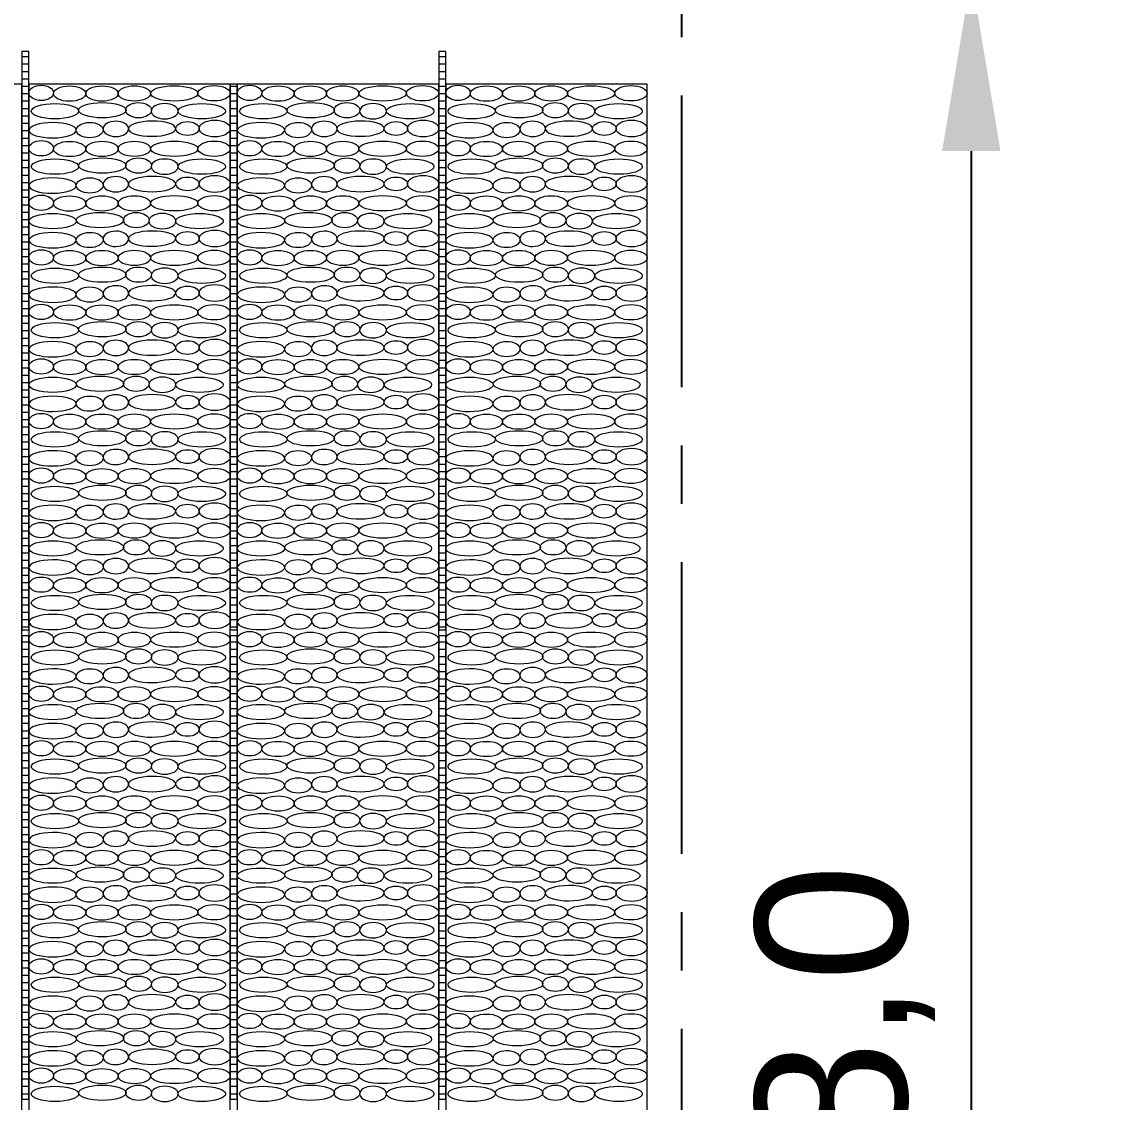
# Model space of a CAD drawing. Header units: inches. Extents: x 523 to 1492, y 69 to 539.
# Drawn here: x 644.29 to 653.68, y 443.29 to 452.55 of the extents above; entities that cross this region are included whole.
import ezdxf

# ---------------------------------------------------------------- set-up
doc = ezdxf.new("R2010")
doc.units = ezdxf.units.IN
doc.header["$MEASUREMENT"] = 0
doc.linetypes.add('CENTERX2', pattern=[4, 2.5, -0.5, 0.5, -0.5])
doc.styles.get("Standard").update_dxf_attribs({"font": 'arial.ttf'})
doc.dimstyles.new('ISO-25', dxfattribs={"dimtxt": 2.5, "dimasz": 2.5, "dimexe": 1.25, "dimexo": 0, "dimtad": 1, "dimdec": 0, "dimtxsty": 'Standard', "dimcen": 2.5, "dimadec": 0, "dimazin": 0, "dimtfac": 1, "dimtdec": 0, "dimtmove": 0, "dimatfit": 3, "dimfxl": 0, "dimarcsym": 0})
pattern_1 = [(0, (44.6572, 0.01436), (1e-16, 0.3175), [])]
pattern_2 = [(0, (53.58904, 0.01436), (1e-16, 0.3175), [])]
pattern_3 = [(0, (62.52087, 0.01436), (1e-16, 0.3175), [])]

# ---------------------------------------------------------------- blocks, each defined once
blk = doc.blocks.new('Бут.полосы')
at = {"linetype": 'ByBlock', "lineweight": 15}
h = blk.add_hatch(dxfattribs=at)
h.set_pattern_fill('ANSI31', color=22, scale=0.1, angle=315, style=0)
h.set_pattern_definition(pattern_1)
h.paths.add_polyline_path([(1999.92, -4690.534), (1999.62, -4690.534), (1999.62, -4715.319), (1999.92, -4715.319)])
h = blk.add_hatch(dxfattribs=at)
h.set_pattern_fill('ANSI31', color=22, scale=0.1, angle=315, style=0)
h.set_pattern_definition(pattern_3)
h.paths.add_polyline_path([(2017.784, -4690.534), (2017.484, -4690.534), (2017.484, -4715.319), (2017.784, -4715.319)])
h = blk.add_hatch(dxfattribs=at)
h.set_pattern_fill('ANSI31', color=22, scale=0.1, angle=315, style=0)
h.set_pattern_definition(pattern_2)
h.paths.add_polyline_path([(2008.852, -4691.934), (2008.552, -4691.934), (2008.552, -4715.319), (2008.852, -4715.319)])
h = blk.add_hatch(dxfattribs=at)
h.set_pattern_fill('ANSI31', color=22, scale=0.1, angle=315, style=0)
h.set_pattern_definition(pattern_1)
h.paths.add_polyline_path([(1999.92, -4715.577), (1999.62, -4715.577), (1999.62, -4735.433), (1999.92, -4735.433)])
h = blk.add_hatch(dxfattribs=at)
h.set_pattern_fill('ANSI31', color=22, scale=0.1, angle=315, style=0)
h.set_pattern_definition(pattern_2)
h.paths.add_polyline_path([(2008.852, -4715.577), (2008.552, -4715.577), (2008.552, -4735.433), (2008.852, -4735.433)])
h = blk.add_hatch(dxfattribs=at)
h.set_pattern_fill('ANSI31', color=22, scale=0.1, angle=315, style=0)
h.set_pattern_definition(pattern_3)
h.paths.add_polyline_path([(2017.784, -4715.577), (2017.484, -4715.577), (2017.484, -4735.433), (2017.784, -4735.433)])
at = {"color": 22, "linetype": 'ByBlock', "lineweight": 15}
for points in [[(1999.92, -4690.534), (1999.62, -4690.534), (1999.62, -4715.319), (1999.92, -4715.319)], [(2017.784, -4690.534), (2017.484, -4690.534), (2017.484, -4715.319), (2017.784, -4715.319)], [(2008.852, -4691.934), (2008.552, -4691.934), (2008.552, -4715.319), (2008.852, -4715.319)], [(1999.92, -4715.577), (1999.62, -4715.577), (1999.62, -4735.433), (1999.92, -4735.433)], [(2008.852, -4715.577), (2008.552, -4715.577), (2008.552, -4735.433), (2008.852, -4735.433)], [(2017.784, -4715.577), (2017.484, -4715.577), (2017.484, -4735.433), (2017.784, -4735.433)]]:
    blk.add_lwpolyline(points, close=True, dxfattribs=at)
at = {"color": 7, "linetype": 'ByBlock', "lineweight": 15}
for points in [[(1990.988, -4776.027), (1999.62, -4776.027), (1999.62, -4691.934), (1990.988, -4691.934)], [(1999.92, -4776.027), (2008.552, -4776.027), (2008.552, -4691.934), (1999.92, -4691.934)], [(2008.852, -4776.027), (2017.484, -4776.027), (2017.484, -4691.934), (2008.852, -4691.934)], [(2017.784, -4776.027), (2026.416, -4776.027), (2026.416, -4691.934), (2017.784, -4691.934)]]:
    blk.add_lwpolyline(points, close=True, dxfattribs=at)
at = {"color": 253, "linetype": 'ByBlock', "lineweight": 15}
for centre, major_axis, ratio in [((2000.448, -4692.309), (-0.525, 0), 0.625314), ((2001.663, -4692.34), (0.694, 0), 0.47197), ((2003.051, -4692.337), (0.694, 0), 0.47197), ((2004.438, -4692.333), (0.694, 0), 0.47197), ((2006.148, -4692.33), (1.016, 0), 0.322367), ((2007.858, -4692.326), (0.694, 0), 0.47197), ((2009.379, -4692.309), (-0.525, 0), 0.625314), ((2010.595, -4692.34), (0.694, 0), 0.47197), ((2011.982, -4692.337), (0.694, 0), 0.47197), ((2013.37, -4692.333), (0.694, 0), 0.47197), ((2015.08, -4692.33), (1.016, 0), 0.322367), ((2016.79, -4692.326), (0.694, 0), 0.47197), ((2018.311, -4692.309), (-0.525, 0), 0.625314), ((2019.527, -4692.34), (0.694, 0), 0.47197), ((2020.914, -4692.337), (0.694, 0), 0.47197), ((2022.302, -4692.333), (0.694, 0), 0.47197), ((2024.012, -4692.33), (1.016, 0), 0.322367), ((2025.722, -4692.326), (0.694, 0), 0.47197), ((2001.035, -4693.095), (1.016, 0), 0.322367), ((2003.067, -4693.05), (1.016, 0), 0.322367), ((2004.619, -4693.05), (0.549, 0), 0.596748), ((2007.329, -4693.095), (1.016, 0), 0.322367), ((2009.967, -4693.095), (1.016, 0), 0.322367), ((2011.999, -4693.05), (1.016, 0), 0.322367), ((2013.55, -4693.05), (0.549, 0), 0.596748), ((2016.261, -4693.095), (1.016, 0), 0.322367), ((2018.899, -4693.095), (1.016, 0), 0.322367), ((2020.931, -4693.05), (1.016, 0), 0.322367), ((2022.482, -4693.05), (0.549, 0), 0.596748), ((2025.193, -4693.095), (1.016, 0), 0.322367), ((2006.716, -4693.836), (-0.502, 0), 0.586261), ((2007.885, -4693.836), (-0.667, 0), 0.543772), ((2015.648, -4693.836), (-0.502, 0), 0.586261), ((2016.817, -4693.836), (-0.667, 0), 0.543772), ((2024.58, -4693.836), (-0.502, 0), 0.586261), ((2025.749, -4693.836), (-0.667, 0), 0.543772), ((2002.527, -4693.901), (0.575, 0.003), 0.569135), ((2011.459, -4693.901), (0.575, 0.003), 0.569135), ((2020.391, -4693.901), (0.575, 0.003), 0.569135), ((2000.448, -4694.683), (-0.525, 0), 0.625314), ((2001.663, -4694.714), (0.694, 0), 0.47197), ((2003.051, -4694.71), (0.694, 0), 0.47197), ((2004.438, -4694.706), (0.694, 0), 0.47197), ((2006.148, -4694.703), (1.016, 0), 0.322367), ((2007.858, -4694.7), (0.694, 0), 0.47197), ((2009.379, -4694.683), (-0.525, 0), 0.625314), ((2010.595, -4694.714), (0.694, 0), 0.47197), ((2011.982, -4694.71), (0.694, 0), 0.47197), ((2013.37, -4694.706), (0.694, 0), 0.47197), ((2015.08, -4694.703), (1.016, 0), 0.322367), ((2016.79, -4694.7), (0.694, 0), 0.47197), ((2018.311, -4694.683), (-0.525, 0), 0.625314), ((2019.527, -4694.714), (0.694, 0), 0.47197), ((2020.914, -4694.71), (0.694, 0), 0.47197), ((2022.302, -4694.706), (0.694, 0), 0.47197), ((2024.012, -4694.703), (1.016, 0), 0.322367), ((2025.722, -4694.7), (0.694, 0), 0.47197), ((2001.035, -4695.469), (1.016, 0), 0.322367), ((2003.067, -4695.423), (1.016, 0), 0.322367), ((2004.619, -4695.423), (0.549, 0), 0.596748), ((2007.329, -4695.469), (1.016, 0), 0.322367), ((2009.967, -4695.469), (1.016, 0), 0.322367), ((2011.999, -4695.423), (1.016, 0), 0.322367), ((2013.55, -4695.423), (0.549, 0), 0.596748), ((2016.261, -4695.469), (1.016, 0), 0.322367), ((2018.899, -4695.469), (1.016, 0), 0.322367), ((2020.931, -4695.423), (1.016, 0), 0.322367), ((2022.482, -4695.423), (0.549, 0), 0.596748), ((2025.193, -4695.469), (1.016, 0), 0.322367), ((2007.885, -4696.21), (-0.667, 0), 0.543772), ((2016.817, -4696.21), (-0.667, 0), 0.543772), ((2025.749, -4696.21), (-0.667, 0), 0.543772), ((2002.527, -4696.275), (0.575, 0.003), 0.569135), ((2006.716, -4696.21), (-0.502, 0), 0.586261), ((2011.459, -4696.275), (0.575, 0.003), 0.569135), ((2015.648, -4696.21), (-0.502, 0), 0.586261), ((2020.391, -4696.275), (0.575, 0.003), 0.569135), ((2024.58, -4696.21), (-0.502, 0), 0.586261), ((2000.448, -4697.02), (-0.525, 0), 0.625314), ((2001.663, -4697.051), (0.694, 0), 0.47197), ((2003.051, -4697.047), (0.694, 0), 0.47197), ((2004.438, -4697.043), (0.694, 0), 0.47197), ((2006.148, -4697.04), (1.016, 0), 0.322367), ((2007.858, -4697.036), (0.694, 0), 0.47197), ((2009.379, -4697.02), (-0.525, 0), 0.625314), ((2010.595, -4697.051), (0.694, 0), 0.47197), ((2011.982, -4697.047), (0.694, 0), 0.47197), ((2013.37, -4697.043), (0.694, 0), 0.47197), ((2015.08, -4697.04), (1.016, 0), 0.322367), ((2016.79, -4697.036), (0.694, 0), 0.47197), ((2018.311, -4697.02), (-0.525, 0), 0.625314), ((2019.527, -4697.051), (0.694, 0), 0.47197), ((2020.914, -4697.047), (0.694, 0), 0.47197), ((2022.302, -4697.043), (0.694, 0), 0.47197), ((2024.012, -4697.04), (1.016, 0), 0.322367), ((2025.722, -4697.036), (0.694, 0), 0.47197), ((2000.936, -4697.805), (1.016, 0), 0.322367), ((2002.968, -4697.76), (1.016, 0), 0.322367), ((2004.52, -4697.76), (0.549, 0), 0.596748), ((2007.23, -4697.805), (1.016, 0), 0.322367), ((2009.868, -4697.805), (1.016, 0), 0.322367), ((2011.9, -4697.76), (1.016, 0), 0.322367), ((2013.452, -4697.76), (0.549, 0), 0.596748), ((2016.162, -4697.805), (1.016, 0), 0.322367), ((2018.8, -4697.805), (1.016, 0), 0.322367), ((2020.832, -4697.76), (1.016, 0), 0.322367), ((2022.384, -4697.76), (0.549, 0), 0.596748), ((2025.094, -4697.805), (1.016, 0), 0.322367), ((2007.885, -4698.549), (-0.667, 0), 0.543772), ((2016.817, -4698.549), (-0.667, 0), 0.543772), ((2025.749, -4698.549), (-0.667, 0), 0.543772), ((2002.527, -4698.614), (0.575, 0.003), 0.569135), ((2006.716, -4698.549), (-0.502, 0), 0.586261), ((2011.459, -4698.614), (0.575, 0.003), 0.569135), ((2015.648, -4698.549), (-0.502, 0), 0.586261), ((2020.391, -4698.614), (0.575, 0.003), 0.569135), ((2024.58, -4698.549), (-0.502, 0), 0.586261), ((2000.448, -4699.359), (-0.525, 0), 0.625314), ((2001.663, -4699.39), (0.694, 0), 0.47197), ((2003.051, -4699.386), (0.694, 0), 0.47197), ((2004.438, -4699.382), (0.694, 0), 0.47197), ((2006.148, -4699.379), (1.016, 0), 0.322367), ((2007.858, -4699.376), (0.694, 0), 0.47197), ((2009.379, -4699.359), (-0.525, 0), 0.625314), ((2010.595, -4699.39), (0.694, 0), 0.47197), ((2011.982, -4699.386), (0.694, 0), 0.47197), ((2013.37, -4699.382), (0.694, 0), 0.47197), ((2015.08, -4699.379), (1.016, 0), 0.322367), ((2016.79, -4699.376), (0.694, 0), 0.47197), ((2018.311, -4699.359), (-0.525, 0), 0.625314), ((2019.527, -4699.39), (0.694, 0), 0.47197), ((2020.914, -4699.386), (0.694, 0), 0.47197), ((2022.302, -4699.382), (0.694, 0), 0.47197), ((2024.012, -4699.379), (1.016, 0), 0.322367), ((2025.722, -4699.376), (0.694, 0), 0.47197), ((2001.035, -4700.144), (1.016, 0), 0.322367), ((2003.067, -4700.099), (1.016, 0), 0.322367), ((2004.619, -4700.099), (0.549, 0), 0.596748), ((2007.329, -4700.144), (1.016, 0), 0.322367), ((2009.967, -4700.144), (1.016, 0), 0.322367), ((2011.999, -4700.099), (1.016, 0), 0.322367), ((2013.55, -4700.099), (0.549, 0), 0.596748), ((2016.261, -4700.144), (1.016, 0), 0.322367), ((2018.899, -4700.144), (1.016, 0), 0.322367), ((2020.931, -4700.099), (1.016, 0), 0.322367), ((2022.482, -4700.099), (0.549, 0), 0.596748), ((2025.193, -4700.144), (1.016, 0), 0.322367), ((2007.885, -4700.885), (-0.667, 0), 0.543772), ((2016.817, -4700.885), (-0.667, 0), 0.543772), ((2025.749, -4700.885), (-0.667, 0), 0.543772), ((2002.527, -4700.951), (0.575, 0.003), 0.569135), ((2006.716, -4700.885), (-0.502, 0), 0.586261), ((2011.459, -4700.951), (0.575, 0.003), 0.569135), ((2015.648, -4700.885), (-0.502, 0), 0.586261), ((2020.391, -4700.951), (0.575, 0.003), 0.569135), ((2024.58, -4700.885), (-0.502, 0), 0.586261), ((2000.448, -4701.695), (-0.525, 0), 0.625314), ((2001.663, -4701.726), (0.694, 0), 0.47197), ((2003.051, -4701.723), (0.694, 0), 0.47197), ((2004.438, -4701.719), (0.694, 0), 0.47197), ((2006.148, -4701.716), (1.016, 0), 0.322367), ((2007.858, -4701.712), (0.694, 0), 0.47197), ((2009.379, -4701.695), (-0.525, 0), 0.625314), ((2010.595, -4701.726), (0.694, 0), 0.47197), ((2011.982, -4701.723), (0.694, 0), 0.47197), ((2013.37, -4701.719), (0.694, 0), 0.47197), ((2015.08, -4701.716), (1.016, 0), 0.322367), ((2016.79, -4701.712), (0.694, 0), 0.47197), ((2018.311, -4701.695), (-0.525, 0), 0.625314), ((2019.527, -4701.726), (0.694, 0), 0.47197), ((2020.914, -4701.723), (0.694, 0), 0.47197), ((2022.302, -4701.719), (0.694, 0), 0.47197), ((2024.012, -4701.716), (1.016, 0), 0.322367), ((2025.722, -4701.712), (0.694, 0), 0.47197), ((2001.035, -4702.481), (1.016, 0), 0.322367), ((2003.067, -4702.436), (1.016, 0), 0.322367), ((2004.619, -4702.436), (0.549, 0), 0.596748), ((2007.329, -4702.481), (1.016, 0), 0.322367), ((2009.967, -4702.481), (1.016, 0), 0.322367), ((2011.999, -4702.436), (1.016, 0), 0.322367), ((2013.55, -4702.436), (0.549, 0), 0.596748), ((2016.261, -4702.481), (1.016, 0), 0.322367), ((2018.899, -4702.481), (1.016, 0), 0.322367), ((2020.931, -4702.436), (1.016, 0), 0.322367), ((2022.482, -4702.436), (0.549, 0), 0.596748), ((2025.193, -4702.481), (1.016, 0), 0.322367), ((2006.716, -4703.222), (-0.502, 0), 0.586261), ((2007.885, -4703.222), (-0.667, 0), 0.543772), ((2015.648, -4703.222), (-0.502, 0), 0.586261), ((2016.817, -4703.222), (-0.667, 0), 0.543772), ((2024.58, -4703.222), (-0.502, 0), 0.586261), ((2025.749, -4703.222), (-0.667, 0), 0.543772), ((2002.527, -4703.287), (0.575, 0.003), 0.569135), ((2011.459, -4703.287), (0.575, 0.003), 0.569135), ((2020.391, -4703.287), (0.575, 0.003), 0.569135), ((2000.448, -4704.032), (-0.525, 0), 0.625314), ((2001.663, -4704.063), (0.694, 0), 0.47197), ((2003.051, -4704.059), (0.694, 0), 0.47197), ((2004.438, -4704.056), (0.694, 0), 0.47197), ((2006.148, -4704.052), (1.016, 0), 0.322367), ((2007.858, -4704.049), (0.694, 0), 0.47197), ((2009.379, -4704.032), (-0.525, 0), 0.625314), ((2010.595, -4704.063), (0.694, 0), 0.47197), ((2011.982, -4704.059), (0.694, 0), 0.47197), ((2013.37, -4704.056), (0.694, 0), 0.47197), ((2015.08, -4704.052), (1.016, 0), 0.322367), ((2016.79, -4704.049), (0.694, 0), 0.47197), ((2018.311, -4704.032), (-0.525, 0), 0.625314), ((2019.527, -4704.063), (0.694, 0), 0.47197), ((2020.914, -4704.059), (0.694, 0), 0.47197), ((2022.302, -4704.056), (0.694, 0), 0.47197), ((2024.012, -4704.052), (1.016, 0), 0.322367), ((2025.722, -4704.049), (0.694, 0), 0.47197), ((2000.936, -4704.818), (1.016, 0), 0.322367), ((2002.968, -4704.772), (1.016, 0), 0.322367), ((2004.52, -4704.772), (0.549, 0), 0.596748), ((2007.23, -4704.818), (1.016, 0), 0.322367), ((2009.868, -4704.818), (1.016, 0), 0.322367), ((2011.9, -4704.772), (1.016, 0), 0.322367), ((2013.452, -4704.772), (0.549, 0), 0.596748), ((2016.162, -4704.818), (1.016, 0), 0.322367), ((2018.8, -4704.818), (1.016, 0), 0.322367), ((2020.832, -4704.772), (1.016, 0), 0.322367), ((2022.384, -4704.772), (0.549, 0), 0.596748), ((2025.094, -4704.818), (1.016, 0), 0.322367), ((2006.716, -4705.561), (-0.502, 0), 0.586261), ((2007.885, -4705.561), (-0.667, 0), 0.543772), ((2015.648, -4705.561), (-0.502, 0), 0.586261), ((2016.817, -4705.561), (-0.667, 0), 0.543772), ((2024.58, -4705.561), (-0.502, 0), 0.586261), ((2025.749, -4705.561), (-0.667, 0), 0.543772), ((2002.527, -4705.626), (0.575, 0.003), 0.569135), ((2011.459, -4705.626), (0.575, 0.003), 0.569135), ((2020.391, -4705.626), (0.575, 0.003), 0.569135), ((2000.448, -4706.371), (-0.525, 0), 0.625314), ((2001.663, -4706.402), (0.694, 0), 0.47197), ((2003.051, -4706.398), (0.694, 0), 0.47197), ((2004.438, -4706.395), (0.694, 0), 0.47197), ((2006.148, -4706.392), (1.016, 0), 0.322367), ((2007.858, -4706.388), (0.694, 0), 0.47197), ((2009.379, -4706.371), (-0.525, 0), 0.625314), ((2010.595, -4706.402), (0.694, 0), 0.47197), ((2011.982, -4706.398), (0.694, 0), 0.47197), ((2013.37, -4706.395), (0.694, 0), 0.47197), ((2015.08, -4706.392), (1.016, 0), 0.322367), ((2016.79, -4706.388), (0.694, 0), 0.47197), ((2018.311, -4706.371), (-0.525, 0), 0.625314), ((2019.527, -4706.402), (0.694, 0), 0.47197), ((2020.914, -4706.398), (0.694, 0), 0.47197), ((2022.302, -4706.395), (0.694, 0), 0.47197), ((2024.012, -4706.392), (1.016, 0), 0.322367), ((2025.722, -4706.388), (0.694, 0), 0.47197), ((2001.035, -4707.157), (1.016, 0), 0.322367), ((2003.067, -4707.112), (1.016, 0), 0.322367), ((2004.619, -4707.112), (0.549, 0), 0.596748), ((2007.329, -4707.157), (1.016, 0), 0.322367), ((2009.967, -4707.157), (1.016, 0), 0.322367), ((2011.999, -4707.112), (1.016, 0), 0.322367), ((2013.55, -4707.112), (0.549, 0), 0.596748), ((2016.261, -4707.157), (1.016, 0), 0.322367), ((2018.899, -4707.157), (1.016, 0), 0.322367), ((2020.931, -4707.112), (1.016, 0), 0.322367), ((2022.482, -4707.112), (0.549, 0), 0.596748), ((2025.193, -4707.157), (1.016, 0), 0.322367), ((2006.716, -4707.898), (-0.502, 0), 0.586261), ((2007.885, -4707.898), (-0.667, 0), 0.543772), ((2015.648, -4707.898), (-0.502, 0), 0.586261), ((2016.817, -4707.898), (-0.667, 0), 0.543772), ((2024.58, -4707.898), (-0.502, 0), 0.586261), ((2025.749, -4707.898), (-0.667, 0), 0.543772), ((2002.527, -4707.963), (0.575, 0.003), 0.569135), ((2011.459, -4707.963), (0.575, 0.003), 0.569135), ((2020.391, -4707.963), (0.575, 0.003), 0.569135), ((2000.448, -4708.708), (-0.525, 0), 0.625314), ((2001.663, -4708.739), (0.694, 0), 0.47197), ((2003.051, -4708.735), (0.694, 0), 0.47197), ((2004.438, -4708.731), (0.694, 0), 0.47197), ((2006.148, -4708.728), (1.016, 0), 0.322367), ((2007.858, -4708.725), (0.694, 0), 0.47197), ((2009.379, -4708.708), (-0.525, 0), 0.625314), ((2010.595, -4708.739), (0.694, 0), 0.47197), ((2011.982, -4708.735), (0.694, 0), 0.47197), ((2013.37, -4708.731), (0.694, 0), 0.47197), ((2015.08, -4708.728), (1.016, 0), 0.322367), ((2016.79, -4708.725), (0.694, 0), 0.47197), ((2018.311, -4708.708), (-0.525, 0), 0.625314), ((2019.527, -4708.739), (0.694, 0), 0.47197), ((2020.914, -4708.735), (0.694, 0), 0.47197), ((2022.302, -4708.731), (0.694, 0), 0.47197), ((2024.012, -4708.728), (1.016, 0), 0.322367), ((2025.722, -4708.725), (0.694, 0), 0.47197), ((2001.035, -4709.493), (1.016, 0), 0.322367), ((2003.067, -4709.448), (1.016, 0), 0.322367), ((2004.619, -4709.448), (0.549, 0), 0.596748), ((2007.329, -4709.493), (1.016, 0), 0.322367), ((2009.967, -4709.493), (1.016, 0), 0.322367), ((2011.999, -4709.448), (1.016, 0), 0.322367), ((2013.55, -4709.448), (0.549, 0), 0.596748), ((2016.261, -4709.493), (1.016, 0), 0.322367), ((2018.899, -4709.493), (1.016, 0), 0.322367), ((2020.931, -4709.448), (1.016, 0), 0.322367), ((2022.482, -4709.448), (0.549, 0), 0.596748), ((2025.193, -4709.493), (1.016, 0), 0.322367), ((2006.716, -4710.235), (-0.502, 0), 0.586261), ((2007.885, -4710.235), (-0.667, 0), 0.543772), ((2015.648, -4710.235), (-0.502, 0), 0.586261), ((2016.817, -4710.235), (-0.667, 0), 0.543772), ((2024.58, -4710.235), (-0.502, 0), 0.586261), ((2025.749, -4710.235), (-0.667, 0), 0.543772), ((2002.527, -4710.3), (0.575, 0.003), 0.569135), ((2011.459, -4710.3), (0.575, 0.003), 0.569135), ((2020.391, -4710.3), (0.575, 0.003), 0.569135), ((2000.448, -4711.044), (-0.525, 0), 0.625314), ((2001.663, -4711.076), (0.694, 0), 0.47197), ((2003.051, -4711.072), (0.694, 0), 0.47197), ((2004.438, -4711.068), (0.694, 0), 0.47197), ((2006.148, -4711.065), (1.016, 0), 0.322367), ((2007.858, -4711.061), (0.694, 0), 0.47197), ((2009.379, -4711.044), (-0.525, 0), 0.625314), ((2010.595, -4711.076), (0.694, 0), 0.47197), ((2011.982, -4711.072), (0.694, 0), 0.47197), ((2013.37, -4711.068), (0.694, 0), 0.47197), ((2015.08, -4711.065), (1.016, 0), 0.322367), ((2016.79, -4711.061), (0.694, 0), 0.47197), ((2018.311, -4711.044), (-0.525, 0), 0.625314), ((2019.527, -4711.076), (0.694, 0), 0.47197), ((2020.914, -4711.072), (0.694, 0), 0.47197), ((2022.302, -4711.068), (0.694, 0), 0.47197), ((2024.012, -4711.065), (1.016, 0), 0.322367), ((2025.722, -4711.061), (0.694, 0), 0.47197), ((2000.936, -4711.83), (1.016, 0), 0.322367), ((2002.968, -4711.785), (1.016, 0), 0.322367), ((2004.52, -4711.785), (0.549, 0), 0.596748), ((2007.23, -4711.83), (1.016, 0), 0.322367), ((2009.868, -4711.83), (1.016, 0), 0.322367), ((2011.9, -4711.785), (1.016, 0), 0.322367), ((2013.452, -4711.785), (0.549, 0), 0.596748), ((2016.162, -4711.83), (1.016, 0), 0.322367), ((2018.8, -4711.83), (1.016, 0), 0.322367), ((2020.832, -4711.785), (1.016, 0), 0.322367), ((2022.384, -4711.785), (0.549, 0), 0.596748), ((2025.094, -4711.83), (1.016, 0), 0.322367), ((2002.527, -4712.639), (0.575, 0.003), 0.569135), ((2006.716, -4712.574), (-0.502, 0), 0.586261), ((2007.885, -4712.574), (-0.667, 0), 0.543772), ((2011.459, -4712.639), (0.575, 0.003), 0.569135), ((2015.648, -4712.574), (-0.502, 0), 0.586261), ((2016.817, -4712.574), (-0.667, 0), 0.543772), ((2020.391, -4712.639), (0.575, 0.003), 0.569135), ((2024.58, -4712.574), (-0.502, 0), 0.586261), ((2025.749, -4712.574), (-0.667, 0), 0.543772), ((2000.448, -4713.384), (-0.525, 0), 0.625314), ((2001.663, -4713.415), (0.694, 0), 0.47197), ((2003.051, -4713.411), (0.694, 0), 0.47197), ((2004.438, -4713.407), (0.694, 0), 0.47197), ((2006.148, -4713.404), (1.016, 0), 0.322367), ((2007.858, -4713.4), (0.694, 0), 0.47197), ((2009.379, -4713.384), (-0.525, 0), 0.625314), ((2010.595, -4713.415), (0.694, 0), 0.47197), ((2011.982, -4713.411), (0.694, 0), 0.47197), ((2013.37, -4713.407), (0.694, 0), 0.47197), ((2015.08, -4713.404), (1.016, 0), 0.322367), ((2016.79, -4713.4), (0.694, 0), 0.47197), ((2018.311, -4713.384), (-0.525, 0), 0.625314), ((2019.527, -4713.415), (0.694, 0), 0.47197), ((2020.914, -4713.411), (0.694, 0), 0.47197), ((2022.302, -4713.407), (0.694, 0), 0.47197), ((2024.012, -4713.404), (1.016, 0), 0.322367), ((2025.722, -4713.4), (0.694, 0), 0.47197), ((2001.035, -4714.169), (1.016, 0), 0.322367), ((2003.067, -4714.124), (1.016, 0), 0.322367), ((2004.619, -4714.124), (0.549, 0), 0.596748), ((2007.329, -4714.169), (1.016, 0), 0.322367), ((2009.967, -4714.169), (1.016, 0), 0.322367), ((2011.999, -4714.124), (1.016, 0), 0.322367), ((2013.55, -4714.124), (0.549, 0), 0.596748), ((2016.261, -4714.169), (1.016, 0), 0.322367), ((2018.899, -4714.169), (1.016, 0), 0.322367), ((2020.931, -4714.124), (1.016, 0), 0.322367), ((2022.482, -4714.124), (0.549, 0), 0.596748), ((2025.193, -4714.169), (1.016, 0), 0.322367), ((2002.527, -4714.975), (0.575, 0.003), 0.569135), ((2006.716, -4714.91), (-0.502, 0), 0.586261), ((2007.885, -4714.91), (-0.667, 0), 0.543772), ((2011.459, -4714.975), (0.575, 0.003), 0.569135), ((2015.648, -4714.91), (-0.502, 0), 0.586261), ((2016.817, -4714.91), (-0.667, 0), 0.543772), ((2020.391, -4714.975), (0.575, 0.003), 0.569135), ((2024.58, -4714.91), (-0.502, 0), 0.586261), ((2025.749, -4714.91), (-0.667, 0), 0.543772), ((2000.448, -4715.72), (-0.525, 0), 0.625314), ((2001.663, -4715.751), (0.694, 0), 0.47197), ((2003.051, -4715.747), (0.694, 0), 0.47197), ((2004.438, -4715.744), (0.694, 0), 0.47197), ((2006.148, -4715.741), (1.016, 0), 0.322367), ((2007.858, -4715.737), (0.694, 0), 0.47197), ((2009.379, -4715.72), (-0.525, 0), 0.625314), ((2010.595, -4715.751), (0.694, 0), 0.47197), ((2011.982, -4715.747), (0.694, 0), 0.47197), ((2013.37, -4715.744), (0.694, 0), 0.47197), ((2015.08, -4715.741), (1.016, 0), 0.322367), ((2016.79, -4715.737), (0.694, 0), 0.47197), ((2018.311, -4715.72), (-0.525, 0), 0.625314), ((2019.527, -4715.751), (0.694, 0), 0.47197), ((2020.914, -4715.747), (0.694, 0), 0.47197), ((2022.302, -4715.744), (0.694, 0), 0.47197), ((2024.012, -4715.741), (1.016, 0), 0.322367), ((2025.722, -4715.737), (0.694, 0), 0.47197), ((2001.035, -4716.506), (1.016, 0), 0.322367), ((2003.067, -4716.461), (1.016, 0), 0.322367), ((2004.619, -4716.461), (0.549, 0), 0.596748), ((2007.329, -4716.506), (1.016, 0), 0.322367), ((2009.967, -4716.506), (1.016, 0), 0.322367), ((2011.999, -4716.461), (1.016, 0), 0.322367), ((2013.55, -4716.461), (0.549, 0), 0.596748), ((2016.261, -4716.506), (1.016, 0), 0.322367), ((2018.899, -4716.506), (1.016, 0), 0.322367), ((2020.931, -4716.461), (1.016, 0), 0.322367), ((2022.482, -4716.461), (0.549, 0), 0.596748), ((2025.193, -4716.506), (1.016, 0), 0.322367), ((2002.527, -4717.312), (0.575, 0.003), 0.569135), ((2006.716, -4717.247), (-0.502, 0), 0.586261), ((2007.885, -4717.247), (-0.667, 0), 0.543772), ((2011.459, -4717.312), (0.575, 0.003), 0.569135), ((2015.648, -4717.247), (-0.502, 0), 0.586261), ((2016.817, -4717.247), (-0.667, 0), 0.543772), ((2020.391, -4717.312), (0.575, 0.003), 0.569135), ((2024.58, -4717.247), (-0.502, 0), 0.586261), ((2025.749, -4717.247), (-0.667, 0), 0.543772), ((2000.448, -4718.057), (-0.525, 0), 0.625314), ((2001.663, -4718.088), (0.694, 0), 0.47197), ((2003.051, -4718.084), (0.694, 0), 0.47197), ((2004.438, -4718.08), (0.694, 0), 0.47197), ((2006.148, -4718.077), (1.016, 0), 0.322367), ((2007.858, -4718.074), (0.694, 0), 0.47197), ((2009.379, -4718.057), (-0.525, 0), 0.625314), ((2010.595, -4718.088), (0.694, 0), 0.47197), ((2011.982, -4718.084), (0.694, 0), 0.47197), ((2013.37, -4718.08), (0.694, 0), 0.47197), ((2015.08, -4718.077), (1.016, 0), 0.322367), ((2016.79, -4718.074), (0.694, 0), 0.47197), ((2018.311, -4718.057), (-0.525, 0), 0.625314), ((2019.527, -4718.088), (0.694, 0), 0.47197), ((2020.914, -4718.084), (0.694, 0), 0.47197), ((2022.302, -4718.08), (0.694, 0), 0.47197), ((2024.012, -4718.077), (1.016, 0), 0.322367), ((2025.722, -4718.074), (0.694, 0), 0.47197), ((2000.936, -4718.843), (1.016, 0), 0.322367), ((2002.968, -4718.797), (1.016, 0), 0.322367), ((2004.52, -4718.797), (0.549, 0), 0.596748), ((2007.23, -4718.843), (1.016, 0), 0.322367), ((2009.868, -4718.843), (1.016, 0), 0.322367), ((2011.9, -4718.797), (1.016, 0), 0.322367), ((2013.452, -4718.797), (0.549, 0), 0.596748), ((2016.162, -4718.843), (1.016, 0), 0.322367), ((2018.8, -4718.843), (1.016, 0), 0.322367), ((2020.832, -4718.797), (1.016, 0), 0.322367), ((2022.384, -4718.797), (0.549, 0), 0.596748), ((2025.094, -4718.843), (1.016, 0), 0.322367), ((2002.527, -4719.651), (0.575, 0.003), 0.569135), ((2006.716, -4719.586), (-0.502, 0), 0.586261), ((2007.885, -4719.586), (-0.667, 0), 0.543772), ((2011.459, -4719.651), (0.575, 0.003), 0.569135), ((2015.648, -4719.586), (-0.502, 0), 0.586261), ((2016.817, -4719.586), (-0.667, 0), 0.543772), ((2020.391, -4719.651), (0.575, 0.003), 0.569135), ((2024.58, -4719.586), (-0.502, 0), 0.586261), ((2025.749, -4719.586), (-0.667, 0), 0.543772), ((2000.448, -4720.396), (-0.525, 0), 0.625314), ((2001.663, -4720.427), (0.694, 0), 0.47197), ((2003.051, -4720.423), (0.694, 0), 0.47197), ((2004.438, -4720.419), (0.694, 0), 0.47197), ((2006.148, -4720.416), (1.016, 0), 0.322367), ((2007.858, -4720.413), (0.694, 0), 0.47197), ((2009.379, -4720.396), (-0.525, 0), 0.625314), ((2010.595, -4720.427), (0.694, 0), 0.47197), ((2011.982, -4720.423), (0.694, 0), 0.47197), ((2013.37, -4720.419), (0.694, 0), 0.47197), ((2015.08, -4720.416), (1.016, 0), 0.322367), ((2016.79, -4720.413), (0.694, 0), 0.47197), ((2018.311, -4720.396), (-0.525, 0), 0.625314), ((2019.527, -4720.427), (0.694, 0), 0.47197), ((2020.914, -4720.423), (0.694, 0), 0.47197), ((2022.302, -4720.419), (0.694, 0), 0.47197), ((2024.012, -4720.416), (1.016, 0), 0.322367), ((2025.722, -4720.413), (0.694, 0), 0.47197), ((2001.035, -4721.182), (1.016, 0), 0.322367), ((2003.067, -4721.136), (1.016, 0), 0.322367), ((2004.619, -4721.136), (0.549, 0), 0.596748), ((2007.329, -4721.182), (1.016, 0), 0.322367), ((2009.967, -4721.182), (1.016, 0), 0.322367), ((2011.999, -4721.136), (1.016, 0), 0.322367), ((2013.55, -4721.136), (0.549, 0), 0.596748), ((2016.261, -4721.182), (1.016, 0), 0.322367), ((2018.899, -4721.182), (1.016, 0), 0.322367), ((2020.931, -4721.136), (1.016, 0), 0.322367), ((2022.482, -4721.136), (0.549, 0), 0.596748), ((2025.193, -4721.182), (1.016, 0), 0.322367), ((2002.527, -4721.988), (0.575, 0.003), 0.569135), ((2006.716, -4721.923), (-0.502, 0), 0.586261), ((2007.885, -4721.923), (-0.667, 0), 0.543772), ((2011.459, -4721.988), (0.575, 0.003), 0.569135), ((2015.648, -4721.923), (-0.502, 0), 0.586261), ((2016.817, -4721.923), (-0.667, 0), 0.543772), ((2020.391, -4721.988), (0.575, 0.003), 0.569135), ((2024.58, -4721.923), (-0.502, 0), 0.586261), ((2025.749, -4721.923), (-0.667, 0), 0.543772), ((2000.448, -4722.733), (-0.525, 0), 0.625314), ((2001.663, -4722.764), (0.694, 0), 0.47197), ((2003.051, -4722.76), (0.694, 0), 0.47197), ((2004.438, -4722.756), (0.694, 0), 0.47197), ((2006.148, -4722.753), (1.016, 0), 0.322367), ((2007.858, -4722.749), (0.694, 0), 0.47197), ((2009.379, -4722.733), (-0.525, 0), 0.625314), ((2010.595, -4722.764), (0.694, 0), 0.47197), ((2011.982, -4722.76), (0.694, 0), 0.47197), ((2013.37, -4722.756), (0.694, 0), 0.47197), ((2015.08, -4722.753), (1.016, 0), 0.322367), ((2016.79, -4722.749), (0.694, 0), 0.47197), ((2018.311, -4722.733), (-0.525, 0), 0.625314), ((2019.527, -4722.764), (0.694, 0), 0.47197), ((2020.914, -4722.76), (0.694, 0), 0.47197), ((2022.302, -4722.756), (0.694, 0), 0.47197), ((2024.012, -4722.753), (1.016, 0), 0.322367), ((2025.722, -4722.749), (0.694, 0), 0.47197), ((2001.035, -4723.518), (1.016, 0), 0.322367), ((2003.067, -4723.473), (1.016, 0), 0.322367), ((2004.619, -4723.473), (0.549, 0), 0.596748), ((2007.329, -4723.518), (1.016, 0), 0.322367), ((2009.967, -4723.518), (1.016, 0), 0.322367), ((2011.999, -4723.473), (1.016, 0), 0.322367), ((2013.55, -4723.473), (0.549, 0), 0.596748), ((2016.261, -4723.518), (1.016, 0), 0.322367), ((2018.899, -4723.518), (1.016, 0), 0.322367), ((2020.931, -4723.473), (1.016, 0), 0.322367), ((2022.482, -4723.473), (0.549, 0), 0.596748), ((2025.193, -4723.518), (1.016, 0), 0.322367), ((2002.527, -4724.324), (0.575, 0.003), 0.569135), ((2006.716, -4724.259), (-0.502, 0), 0.586261), ((2007.885, -4724.259), (-0.667, 0), 0.543772), ((2011.459, -4724.324), (0.575, 0.003), 0.569135), ((2015.648, -4724.259), (-0.502, 0), 0.586261), ((2016.817, -4724.259), (-0.667, 0), 0.543772), ((2020.391, -4724.324), (0.575, 0.003), 0.569135), ((2024.58, -4724.259), (-0.502, 0), 0.586261), ((2025.749, -4724.259), (-0.667, 0), 0.543772), ((2000.448, -4725.069), (-0.525, 0), 0.625314), ((2001.663, -4725.1), (0.694, 0), 0.47197), ((2003.051, -4725.097), (0.694, 0), 0.47197), ((2004.438, -4725.093), (0.694, 0), 0.47197), ((2006.148, -4725.09), (1.016, 0), 0.322367), ((2007.858, -4725.086), (0.694, 0), 0.47197), ((2009.379, -4725.069), (-0.525, 0), 0.625314), ((2010.595, -4725.1), (0.694, 0), 0.47197), ((2011.982, -4725.097), (0.694, 0), 0.47197), ((2013.37, -4725.093), (0.694, 0), 0.47197), ((2015.08, -4725.09), (1.016, 0), 0.322367), ((2016.79, -4725.086), (0.694, 0), 0.47197), ((2018.311, -4725.069), (-0.525, 0), 0.625314), ((2019.527, -4725.1), (0.694, 0), 0.47197), ((2020.914, -4725.097), (0.694, 0), 0.47197), ((2022.302, -4725.093), (0.694, 0), 0.47197), ((2024.012, -4725.09), (1.016, 0), 0.322367), ((2025.722, -4725.086), (0.694, 0), 0.47197), ((2000.936, -4725.855), (1.016, 0), 0.322367), ((2002.968, -4725.81), (1.016, 0), 0.322367), ((2004.52, -4725.81), (0.549, 0), 0.596748), ((2007.23, -4725.855), (1.016, 0), 0.322367), ((2009.868, -4725.855), (1.016, 0), 0.322367), ((2011.9, -4725.81), (1.016, 0), 0.322367), ((2013.452, -4725.81), (0.549, 0), 0.596748), ((2016.162, -4725.855), (1.016, 0), 0.322367), ((2018.8, -4725.855), (1.016, 0), 0.322367), ((2020.832, -4725.81), (1.016, 0), 0.322367), ((2022.384, -4725.81), (0.549, 0), 0.596748), ((2025.094, -4725.855), (1.016, 0), 0.322367), ((2002.527, -4726.664), (0.575, 0.003), 0.569135), ((2006.716, -4726.598), (-0.502, 0), 0.586261), ((2007.885, -4726.598), (-0.667, 0), 0.543772), ((2011.459, -4726.664), (0.575, 0.003), 0.569135), ((2015.648, -4726.598), (-0.502, 0), 0.586261), ((2016.817, -4726.598), (-0.667, 0), 0.543772), ((2020.391, -4726.664), (0.575, 0.003), 0.569135), ((2024.58, -4726.598), (-0.502, 0), 0.586261), ((2025.749, -4726.598), (-0.667, 0), 0.543772), ((2000.448, -4727.408), (-0.525, 0), 0.625314), ((2001.663, -4727.439), (0.694, 0), 0.47197), ((2003.051, -4727.436), (0.694, 0), 0.47197), ((2004.438, -4727.432), (0.694, 0), 0.47197), ((2006.148, -4727.429), (1.016, 0), 0.322367), ((2007.858, -4727.425), (0.694, 0), 0.47197), ((2009.379, -4727.408), (-0.525, 0), 0.625314), ((2010.595, -4727.439), (0.694, 0), 0.47197), ((2011.982, -4727.436), (0.694, 0), 0.47197), ((2013.37, -4727.432), (0.694, 0), 0.47197), ((2015.08, -4727.429), (1.016, 0), 0.322367), ((2016.79, -4727.425), (0.694, 0), 0.47197), ((2018.311, -4727.408), (-0.525, 0), 0.625314), ((2019.527, -4727.439), (0.694, 0), 0.47197), ((2020.914, -4727.436), (0.694, 0), 0.47197), ((2022.302, -4727.432), (0.694, 0), 0.47197), ((2024.012, -4727.429), (1.016, 0), 0.322367), ((2025.722, -4727.425), (0.694, 0), 0.47197), ((2001.035, -4728.194), (1.016, 0), 0.322367), ((2003.067, -4728.149), (1.016, 0), 0.322367), ((2004.619, -4728.149), (0.549, 0), 0.596748), ((2007.329, -4728.194), (1.016, 0), 0.322367), ((2009.967, -4728.194), (1.016, 0), 0.322367), ((2011.999, -4728.149), (1.016, 0), 0.322367), ((2013.55, -4728.149), (0.549, 0), 0.596748), ((2016.261, -4728.194), (1.016, 0), 0.322367), ((2018.899, -4728.194), (1.016, 0), 0.322367), ((2020.931, -4728.149), (1.016, 0), 0.322367), ((2022.482, -4728.149), (0.549, 0), 0.596748), ((2025.193, -4728.194), (1.016, 0), 0.322367), ((2002.527, -4729), (0.575, 0.003), 0.569135), ((2006.716, -4728.935), (-0.502, 0), 0.586261), ((2007.885, -4728.935), (-0.667, 0), 0.543772), ((2011.459, -4729), (0.575, 0.003), 0.569135), ((2015.648, -4728.935), (-0.502, 0), 0.586261), ((2016.817, -4728.935), (-0.667, 0), 0.543772), ((2020.391, -4729), (0.575, 0.003), 0.569135), ((2024.58, -4728.935), (-0.502, 0), 0.586261), ((2025.749, -4728.935), (-0.667, 0), 0.543772), ((2000.448, -4729.745), (-0.525, 0), 0.625314), ((2001.663, -4729.776), (0.694, 0), 0.47197), ((2003.051, -4729.772), (0.694, 0), 0.47197), ((2004.438, -4729.769), (0.694, 0), 0.47197), ((2006.148, -4729.765), (1.016, 0), 0.322367), ((2007.858, -4729.762), (0.694, 0), 0.47197), ((2009.379, -4729.745), (-0.525, 0), 0.625314), ((2010.595, -4729.776), (0.694, 0), 0.47197), ((2011.982, -4729.772), (0.694, 0), 0.47197), ((2013.37, -4729.769), (0.694, 0), 0.47197), ((2015.08, -4729.765), (1.016, 0), 0.322367), ((2016.79, -4729.762), (0.694, 0), 0.47197), ((2018.311, -4729.745), (-0.525, 0), 0.625314), ((2019.527, -4729.776), (0.694, 0), 0.47197), ((2020.914, -4729.772), (0.694, 0), 0.47197), ((2022.302, -4729.769), (0.694, 0), 0.47197), ((2024.012, -4729.765), (1.016, 0), 0.322367), ((2025.722, -4729.762), (0.694, 0), 0.47197), ((2001.035, -4730.531), (1.016, 0), 0.322367), ((2003.067, -4730.486), (1.016, 0), 0.322367), ((2004.619, -4730.486), (0.549, 0), 0.596748), ((2007.329, -4730.531), (1.016, 0), 0.322367), ((2009.967, -4730.531), (1.016, 0), 0.322367), ((2011.999, -4730.486), (1.016, 0), 0.322367), ((2013.55, -4730.486), (0.549, 0), 0.596748), ((2016.261, -4730.531), (1.016, 0), 0.322367), ((2018.899, -4730.531), (1.016, 0), 0.322367), ((2020.931, -4730.486), (1.016, 0), 0.322367), ((2022.482, -4730.486), (0.549, 0), 0.596748), ((2025.193, -4730.531), (1.016, 0), 0.322367), ((2002.527, -4731.337), (0.575, 0.003), 0.569135), ((2006.716, -4731.272), (-0.502, 0), 0.586261), ((2007.885, -4731.272), (-0.667, 0), 0.543772), ((2011.459, -4731.337), (0.575, 0.003), 0.569135), ((2015.648, -4731.272), (-0.502, 0), 0.586261), ((2016.817, -4731.272), (-0.667, 0), 0.543772), ((2020.391, -4731.337), (0.575, 0.003), 0.569135), ((2024.58, -4731.272), (-0.502, 0), 0.586261), ((2025.749, -4731.272), (-0.667, 0), 0.543772), ((2000.448, -4732.082), (-0.525, 0), 0.625314), ((2001.663, -4732.113), (0.694, 0), 0.47197), ((2003.051, -4732.109), (0.694, 0), 0.47197), ((2004.438, -4732.105), (0.694, 0), 0.47197), ((2006.148, -4732.102), (1.016, 0), 0.322367), ((2007.858, -4732.098), (0.694, 0), 0.47197), ((2009.379, -4732.082), (-0.525, 0), 0.625314), ((2010.595, -4732.113), (0.694, 0), 0.47197), ((2011.982, -4732.109), (0.694, 0), 0.47197), ((2013.37, -4732.105), (0.694, 0), 0.47197), ((2015.08, -4732.102), (1.016, 0), 0.322367), ((2016.79, -4732.098), (0.694, 0), 0.47197), ((2018.311, -4732.082), (-0.525, 0), 0.625314), ((2019.527, -4732.113), (0.694, 0), 0.47197), ((2020.914, -4732.109), (0.694, 0), 0.47197), ((2022.302, -4732.105), (0.694, 0), 0.47197), ((2024.012, -4732.102), (1.016, 0), 0.322367), ((2025.722, -4732.098), (0.694, 0), 0.47197), ((2002.968, -4732.822), (1.016, 0), 0.322367), ((2004.52, -4732.822), (0.549, 0), 0.596748), ((2011.9, -4732.822), (1.016, 0), 0.322367), ((2013.452, -4732.822), (0.549, 0), 0.596748), ((2020.832, -4732.822), (1.016, 0), 0.322367), ((2022.384, -4732.822), (0.549, 0), 0.596748), ((2000.936, -4732.867), (1.016, 0), 0.322367), ((2007.23, -4732.867), (1.016, 0), 0.322367), ((2009.868, -4732.867), (1.016, 0), 0.322367), ((2016.162, -4732.867), (1.016, 0), 0.322367), ((2018.8, -4732.867), (1.016, 0), 0.322367), ((2025.094, -4732.867), (1.016, 0), 0.322367), ((2002.527, -4733.676), (0.575, 0.003), 0.569135), ((2006.716, -4733.611), (-0.502, 0), 0.586261), ((2007.885, -4733.611), (-0.667, 0), 0.543772), ((2011.459, -4733.676), (0.575, 0.003), 0.569135), ((2015.648, -4733.611), (-0.502, 0), 0.586261), ((2016.817, -4733.611), (-0.667, 0), 0.543772), ((2020.391, -4733.676), (0.575, 0.003), 0.569135), ((2024.58, -4733.611), (-0.502, 0), 0.586261), ((2025.749, -4733.611), (-0.667, 0), 0.543772), ((2000.448, -4734.421), (-0.525, 0), 0.625314), ((2001.663, -4734.452), (0.694, 0), 0.47197), ((2003.051, -4734.448), (0.694, 0), 0.47197), ((2004.438, -4734.444), (0.694, 0), 0.47197), ((2006.148, -4734.441), (1.016, 0), 0.322367), ((2007.858, -4734.438), (0.694, 0), 0.47197), ((2009.379, -4734.421), (-0.525, 0), 0.625314), ((2010.595, -4734.452), (0.694, 0), 0.47197), ((2011.982, -4734.448), (0.694, 0), 0.47197), ((2013.37, -4734.444), (0.694, 0), 0.47197), ((2015.08, -4734.441), (1.016, 0), 0.322367), ((2016.79, -4734.438), (0.694, 0), 0.47197), ((2018.311, -4734.421), (-0.525, 0), 0.625314), ((2019.527, -4734.452), (0.694, 0), 0.47197), ((2020.914, -4734.448), (0.694, 0), 0.47197), ((2022.302, -4734.444), (0.694, 0), 0.47197), ((2024.012, -4734.441), (1.016, 0), 0.322367), ((2025.722, -4734.438), (0.694, 0), 0.47197), ((2003.067, -4735.161), (1.016, 0), 0.322367), ((2004.619, -4735.161), (0.549, 0), 0.596748), ((2011.999, -4735.161), (1.016, 0), 0.322367), ((2013.55, -4735.161), (0.549, 0), 0.596748), ((2020.931, -4735.161), (1.016, 0), 0.322367), ((2022.482, -4735.161), (0.549, 0), 0.596748), ((2001.035, -4735.206), (1.016, 0), 0.322367), ((2007.329, -4735.206), (1.016, 0), 0.322367), ((2009.967, -4735.206), (1.016, 0), 0.322367), ((2016.261, -4735.206), (1.016, 0), 0.322367), ((2018.899, -4735.206), (1.016, 0), 0.322367), ((2025.193, -4735.206), (1.016, 0), 0.322367)]:
    blk.add_ellipse(centre, major_axis=major_axis, ratio=ratio, dxfattribs=at)
at = {"color": 253, "linetype": 'ByBlock', "lineweight": 15, "extrusion": (0, 0, -1)}
for centre, major_axis, ratio in [((2005.738, -4693.095), (-0.575, 0), 0.569135), ((2014.67, -4693.095), (-0.575, 0), 0.569135), ((2023.602, -4693.095), (-0.575, 0), 0.569135), ((2003.646, -4693.85), (-0.549, -0.003), 0.596748), ((2005.198, -4693.842), (-1.016, -0.005), 0.322367), ((2012.578, -4693.85), (-0.549, -0.003), 0.596748), ((2014.13, -4693.842), (-1.016, -0.005), 0.322367), ((2021.51, -4693.85), (-0.549, -0.003), 0.596748), ((2023.062, -4693.842), (-1.016, -0.005), 0.322367), ((2000.936, -4693.909), (-1.016, -0.005), 0.322367), ((2009.868, -4693.909), (-1.016, -0.005), 0.322367), ((2018.8, -4693.909), (-1.016, -0.005), 0.322367), ((2005.738, -4695.469), (-0.575, 0), 0.569135), ((2014.67, -4695.469), (-0.575, 0), 0.569135), ((2023.602, -4695.469), (-0.575, 0), 0.569135), ((2005.198, -4696.216), (-1.016, -0.005), 0.322367), ((2014.13, -4696.216), (-1.016, -0.005), 0.322367), ((2023.062, -4696.216), (-1.016, -0.005), 0.322367), ((2000.936, -4696.283), (-1.016, -0.005), 0.322367), ((2003.646, -4696.224), (-0.549, -0.003), 0.596748), ((2009.868, -4696.283), (-1.016, -0.005), 0.322367), ((2012.578, -4696.224), (-0.549, -0.003), 0.596748), ((2018.8, -4696.283), (-1.016, -0.005), 0.322367), ((2021.51, -4696.224), (-0.549, -0.003), 0.596748), ((2005.639, -4697.805), (-0.575, 0), 0.569135), ((2014.571, -4697.805), (-0.575, 0), 0.569135), ((2023.503, -4697.805), (-0.575, 0), 0.569135), ((2003.646, -4698.563), (-0.549, -0.003), 0.596748), ((2005.198, -4698.555), (-1.016, -0.005), 0.322367), ((2012.578, -4698.563), (-0.549, -0.003), 0.596748), ((2014.13, -4698.555), (-1.016, -0.005), 0.322367), ((2021.51, -4698.563), (-0.549, -0.003), 0.596748), ((2023.062, -4698.555), (-1.016, -0.005), 0.322367), ((2000.936, -4698.622), (-1.016, -0.005), 0.322367), ((2009.868, -4698.622), (-1.016, -0.005), 0.322367), ((2018.8, -4698.622), (-1.016, -0.005), 0.322367), ((2005.738, -4700.144), (-0.575, 0), 0.569135), ((2014.67, -4700.144), (-0.575, 0), 0.569135), ((2023.602, -4700.144), (-0.575, 0), 0.569135), ((2003.646, -4700.9), (-0.549, -0.003), 0.596748), ((2005.198, -4700.892), (-1.016, -0.005), 0.322367), ((2012.578, -4700.9), (-0.549, -0.003), 0.596748), ((2014.13, -4700.892), (-1.016, -0.005), 0.322367), ((2021.51, -4700.9), (-0.549, -0.003), 0.596748), ((2023.062, -4700.892), (-1.016, -0.005), 0.322367), ((2000.936, -4700.959), (-1.016, -0.005), 0.322367), ((2009.868, -4700.959), (-1.016, -0.005), 0.322367), ((2018.8, -4700.959), (-1.016, -0.005), 0.322367), ((2005.738, -4702.481), (-0.575, 0), 0.569135), ((2014.67, -4702.481), (-0.575, 0), 0.569135), ((2023.602, -4702.481), (-0.575, 0), 0.569135), ((2003.646, -4703.236), (-0.549, -0.003), 0.596748), ((2005.198, -4703.228), (-1.016, -0.005), 0.322367), ((2012.578, -4703.236), (-0.549, -0.003), 0.596748), ((2014.13, -4703.228), (-1.016, -0.005), 0.322367), ((2021.51, -4703.236), (-0.549, -0.003), 0.596748), ((2023.062, -4703.228), (-1.016, -0.005), 0.322367), ((2000.936, -4703.295), (-1.016, -0.005), 0.322367), ((2009.868, -4703.295), (-1.016, -0.005), 0.322367), ((2018.8, -4703.295), (-1.016, -0.005), 0.322367), ((2005.639, -4704.818), (-0.575, 0), 0.569135), ((2014.571, -4704.818), (-0.575, 0), 0.569135), ((2023.503, -4704.818), (-0.575, 0), 0.569135), ((2003.646, -4705.575), (-0.549, -0.003), 0.596748), ((2005.198, -4705.567), (-1.016, -0.005), 0.322367), ((2012.578, -4705.575), (-0.549, -0.003), 0.596748), ((2014.13, -4705.567), (-1.016, -0.005), 0.322367), ((2021.51, -4705.575), (-0.549, -0.003), 0.596748), ((2023.062, -4705.567), (-1.016, -0.005), 0.322367), ((2000.936, -4705.635), (-1.016, -0.005), 0.322367), ((2009.868, -4705.635), (-1.016, -0.005), 0.322367), ((2018.8, -4705.635), (-1.016, -0.005), 0.322367), ((2005.738, -4707.157), (-0.575, 0), 0.569135), ((2014.67, -4707.157), (-0.575, 0), 0.569135), ((2023.602, -4707.157), (-0.575, 0), 0.569135), ((2003.646, -4707.912), (-0.549, -0.003), 0.596748), ((2005.198, -4707.904), (-1.016, -0.005), 0.322367), ((2012.578, -4707.912), (-0.549, -0.003), 0.596748), ((2014.13, -4707.904), (-1.016, -0.005), 0.322367), ((2021.51, -4707.912), (-0.549, -0.003), 0.596748), ((2023.062, -4707.904), (-1.016, -0.005), 0.322367), ((2000.936, -4707.971), (-1.016, -0.005), 0.322367), ((2009.868, -4707.971), (-1.016, -0.005), 0.322367), ((2018.8, -4707.971), (-1.016, -0.005), 0.322367), ((2005.738, -4709.493), (-0.575, 0), 0.569135), ((2014.67, -4709.493), (-0.575, 0), 0.569135), ((2023.602, -4709.493), (-0.575, 0), 0.569135), ((2003.646, -4710.249), (-0.549, -0.003), 0.596748), ((2005.198, -4710.241), (-1.016, -0.005), 0.322367), ((2012.578, -4710.249), (-0.549, -0.003), 0.596748), ((2014.13, -4710.241), (-1.016, -0.005), 0.322367), ((2021.51, -4710.249), (-0.549, -0.003), 0.596748), ((2023.062, -4710.241), (-1.016, -0.005), 0.322367), ((2000.936, -4710.308), (-1.016, -0.005), 0.322367), ((2009.868, -4710.308), (-1.016, -0.005), 0.322367), ((2018.8, -4710.308), (-1.016, -0.005), 0.322367), ((2005.639, -4711.83), (-0.575, 0), 0.569135), ((2014.571, -4711.83), (-0.575, 0), 0.569135), ((2023.503, -4711.83), (-0.575, 0), 0.569135), ((2000.936, -4712.647), (-1.016, -0.005), 0.322367), ((2003.646, -4712.588), (-0.549, -0.003), 0.596748), ((2005.198, -4712.58), (-1.016, -0.005), 0.322367), ((2009.868, -4712.647), (-1.016, -0.005), 0.322367), ((2012.578, -4712.588), (-0.549, -0.003), 0.596748), ((2014.13, -4712.58), (-1.016, -0.005), 0.322367), ((2018.8, -4712.647), (-1.016, -0.005), 0.322367), ((2021.51, -4712.588), (-0.549, -0.003), 0.596748), ((2023.062, -4712.58), (-1.016, -0.005), 0.322367), ((2005.738, -4714.169), (-0.575, 0), 0.569135), ((2014.67, -4714.169), (-0.575, 0), 0.569135), ((2023.602, -4714.169), (-0.575, 0), 0.569135), ((2000.936, -4714.984), (-1.016, -0.005), 0.322367), ((2003.646, -4714.924), (-0.549, -0.003), 0.596748), ((2005.198, -4714.916), (-1.016, -0.005), 0.322367), ((2009.868, -4714.984), (-1.016, -0.005), 0.322367), ((2012.578, -4714.924), (-0.549, -0.003), 0.596748), ((2014.13, -4714.916), (-1.016, -0.005), 0.322367), ((2018.8, -4714.984), (-1.016, -0.005), 0.322367), ((2021.51, -4714.924), (-0.549, -0.003), 0.596748), ((2023.062, -4714.916), (-1.016, -0.005), 0.322367), ((2005.738, -4716.506), (-0.575, 0), 0.569135), ((2014.67, -4716.506), (-0.575, 0), 0.569135), ((2023.602, -4716.506), (-0.575, 0), 0.569135), ((2000.936, -4717.32), (-1.016, -0.005), 0.322367), ((2003.646, -4717.261), (-0.549, -0.003), 0.596748), ((2005.198, -4717.253), (-1.016, -0.005), 0.322367), ((2009.868, -4717.32), (-1.016, -0.005), 0.322367), ((2012.578, -4717.261), (-0.549, -0.003), 0.596748), ((2014.13, -4717.253), (-1.016, -0.005), 0.322367), ((2018.8, -4717.32), (-1.016, -0.005), 0.322367), ((2021.51, -4717.261), (-0.549, -0.003), 0.596748), ((2023.062, -4717.253), (-1.016, -0.005), 0.322367), ((2005.639, -4718.843), (-0.575, 0), 0.569135), ((2014.571, -4718.843), (-0.575, 0), 0.569135), ((2023.503, -4718.843), (-0.575, 0), 0.569135), ((2000.936, -4719.659), (-1.016, -0.005), 0.322367), ((2003.646, -4719.6), (-0.549, -0.003), 0.596748), ((2005.198, -4719.592), (-1.016, -0.005), 0.322367), ((2009.868, -4719.659), (-1.016, -0.005), 0.322367), ((2012.578, -4719.6), (-0.549, -0.003), 0.596748), ((2014.13, -4719.592), (-1.016, -0.005), 0.322367), ((2018.8, -4719.659), (-1.016, -0.005), 0.322367), ((2021.51, -4719.6), (-0.549, -0.003), 0.596748), ((2023.062, -4719.592), (-1.016, -0.005), 0.322367), ((2005.738, -4721.182), (-0.575, 0), 0.569135), ((2014.67, -4721.182), (-0.575, 0), 0.569135), ((2023.602, -4721.182), (-0.575, 0), 0.569135), ((2000.936, -4721.996), (-1.016, -0.005), 0.322367), ((2003.646, -4721.937), (-0.549, -0.003), 0.596748), ((2005.198, -4721.929), (-1.016, -0.005), 0.322367), ((2009.868, -4721.996), (-1.016, -0.005), 0.322367), ((2012.578, -4721.937), (-0.549, -0.003), 0.596748), ((2014.13, -4721.929), (-1.016, -0.005), 0.322367), ((2018.8, -4721.996), (-1.016, -0.005), 0.322367), ((2021.51, -4721.937), (-0.549, -0.003), 0.596748), ((2023.062, -4721.929), (-1.016, -0.005), 0.322367), ((2005.738, -4723.518), (-0.575, 0), 0.569135), ((2014.67, -4723.518), (-0.575, 0), 0.569135), ((2023.602, -4723.518), (-0.575, 0), 0.569135), ((2000.936, -4724.333), (-1.016, -0.005), 0.322367), ((2003.646, -4724.273), (-0.549, -0.003), 0.596748), ((2005.198, -4724.265), (-1.016, -0.005), 0.322367), ((2009.868, -4724.333), (-1.016, -0.005), 0.322367), ((2012.578, -4724.273), (-0.549, -0.003), 0.596748), ((2014.13, -4724.265), (-1.016, -0.005), 0.322367), ((2018.8, -4724.333), (-1.016, -0.005), 0.322367), ((2021.51, -4724.273), (-0.549, -0.003), 0.596748), ((2023.062, -4724.265), (-1.016, -0.005), 0.322367), ((2005.639, -4725.855), (-0.575, 0), 0.569135), ((2014.571, -4725.855), (-0.575, 0), 0.569135), ((2023.503, -4725.855), (-0.575, 0), 0.569135), ((2000.936, -4726.672), (-1.016, -0.005), 0.322367), ((2003.646, -4726.613), (-0.549, -0.003), 0.596748), ((2005.198, -4726.605), (-1.016, -0.005), 0.322367), ((2009.868, -4726.672), (-1.016, -0.005), 0.322367), ((2012.578, -4726.613), (-0.549, -0.003), 0.596748), ((2014.13, -4726.605), (-1.016, -0.005), 0.322367), ((2018.8, -4726.672), (-1.016, -0.005), 0.322367), ((2021.51, -4726.613), (-0.549, -0.003), 0.596748), ((2023.062, -4726.605), (-1.016, -0.005), 0.322367), ((2005.738, -4728.194), (-0.575, 0), 0.569135), ((2014.67, -4728.194), (-0.575, 0), 0.569135), ((2023.602, -4728.194), (-0.575, 0), 0.569135), ((2000.936, -4729.008), (-1.016, -0.005), 0.322367), ((2003.646, -4728.949), (-0.549, -0.003), 0.596748), ((2005.198, -4728.941), (-1.016, -0.005), 0.322367), ((2009.868, -4729.008), (-1.016, -0.005), 0.322367), ((2012.578, -4728.949), (-0.549, -0.003), 0.596748), ((2014.13, -4728.941), (-1.016, -0.005), 0.322367), ((2018.8, -4729.008), (-1.016, -0.005), 0.322367), ((2021.51, -4728.949), (-0.549, -0.003), 0.596748), ((2023.062, -4728.941), (-1.016, -0.005), 0.322367), ((2005.738, -4730.531), (-0.575, 0), 0.569135), ((2014.67, -4730.531), (-0.575, 0), 0.569135), ((2023.602, -4730.531), (-0.575, 0), 0.569135), ((2000.936, -4731.345), (-1.016, -0.005), 0.322367), ((2003.646, -4731.286), (-0.549, -0.003), 0.596748), ((2005.198, -4731.278), (-1.016, -0.005), 0.322367), ((2009.868, -4731.345), (-1.016, -0.005), 0.322367), ((2012.578, -4731.286), (-0.549, -0.003), 0.596748), ((2014.13, -4731.278), (-1.016, -0.005), 0.322367), ((2018.8, -4731.345), (-1.016, -0.005), 0.322367), ((2021.51, -4731.286), (-0.549, -0.003), 0.596748), ((2023.062, -4731.278), (-1.016, -0.005), 0.322367), ((2005.639, -4732.867), (-0.575, 0), 0.569135), ((2014.571, -4732.867), (-0.575, 0), 0.569135), ((2023.503, -4732.867), (-0.575, 0), 0.569135), ((2000.936, -4733.684), (-1.016, -0.005), 0.322367), ((2003.646, -4733.625), (-0.549, -0.003), 0.596748), ((2005.198, -4733.617), (-1.016, -0.005), 0.322367), ((2009.868, -4733.684), (-1.016, -0.005), 0.322367), ((2012.578, -4733.625), (-0.549, -0.003), 0.596748), ((2014.13, -4733.617), (-1.016, -0.005), 0.322367), ((2018.8, -4733.684), (-1.016, -0.005), 0.322367), ((2021.51, -4733.625), (-0.549, -0.003), 0.596748), ((2023.062, -4733.617), (-1.016, -0.005), 0.322367), ((2005.738, -4735.206), (-0.575, 0), 0.569135), ((2014.67, -4735.206), (-0.575, 0), 0.569135), ((2023.602, -4735.206), (-0.575, 0), 0.569135)]:
    blk.add_ellipse(centre, major_axis=major_axis, ratio=ratio, dxfattribs=at)
blk = doc.blocks.new('*D234')
at = {"color": 0, "linetype": 'ByBlock', "lineweight": -2}
for p, q in [((649.9457, 452.9402), (653.6775, 452.9402)), ((652.4275, 451.4402), (652.4275, 436.6946)), ((649.3205, 435.1946), (653.6775, 435.1946))]:
    blk.add_line(p, q, dxfattribs=at)
at = {"color": 0, "linetype": 'ByBlock'}
for points in [[(652.1775, 451.4402), (652.6775, 451.4402), (652.4275, 452.9402)], [(652.1775, 436.6946), (652.6775, 436.6946), (652.4275, 435.1946)]]:
    blk.add_solid(points, dxfattribs=at)
at = {"layer": 'Defpoints', "color": 0, "linetype": 'ByBlock'}
for p in [(649.9457, 452.9402), (649.3205, 435.1946), (652.4275, 435.1946)]:
    blk.add_point(p, dxfattribs=at)
at = {"color": 0, "linetype": 'ByBlock', "lineweight": 15, "insert": (651.3463, 444.0674), "char_height": 1.3, "attachment_point": 5, "rotation": 90}
blk.add_mtext('8,0', dxfattribs=at)

msp = doc.modelspace()

# ---------------------------------------------------------------- linework, layer by layer
at = {"color": 7, "linetype": 'CENTERX2'}
msp.add_line((649.9457, 257.4149), (649.9457, 487.5542), dxfattribs=at)

# ---------------------------------------------------------------- block references
at = {"color": 7, "linetype": 'ByBlock', "lineweight": 15, "xscale": 0.2000000000000455, "yscale": 0.2000000000000455, "zscale": 0.2000000000000455}
msp.add_blockref('Бут.полосы', (244.3664, 1390.4), dxfattribs=at)

# ---------------------------------------------------------------- dimensions: what is measured, and where the dimension line sits
at = {"color": 7, "linetype": 'ByBlock', "lineweight": 15}
dim = msp.add_linear_dim(base=(652.4275, 435.1946), p1=(649.9457, 452.9402), p2=(649.3205, 435.1946), angle=90, text='8,0', dimstyle='ISO-25', override={"dimtxt": 1.3, "dimasz": 1.5, "dimgap": 0.3, "dimlfac": 100, "dimrnd": 0.05, "dimtmove": 1, "dimfxl": 1.25}, dxfattribs=at)
dim.commit()
dim.dimension.update_dxf_attribs({"geometry": '*D234', "text_midpoint": (651.3463, 444.0674)})

doc.saveas('drawing.dxf')
